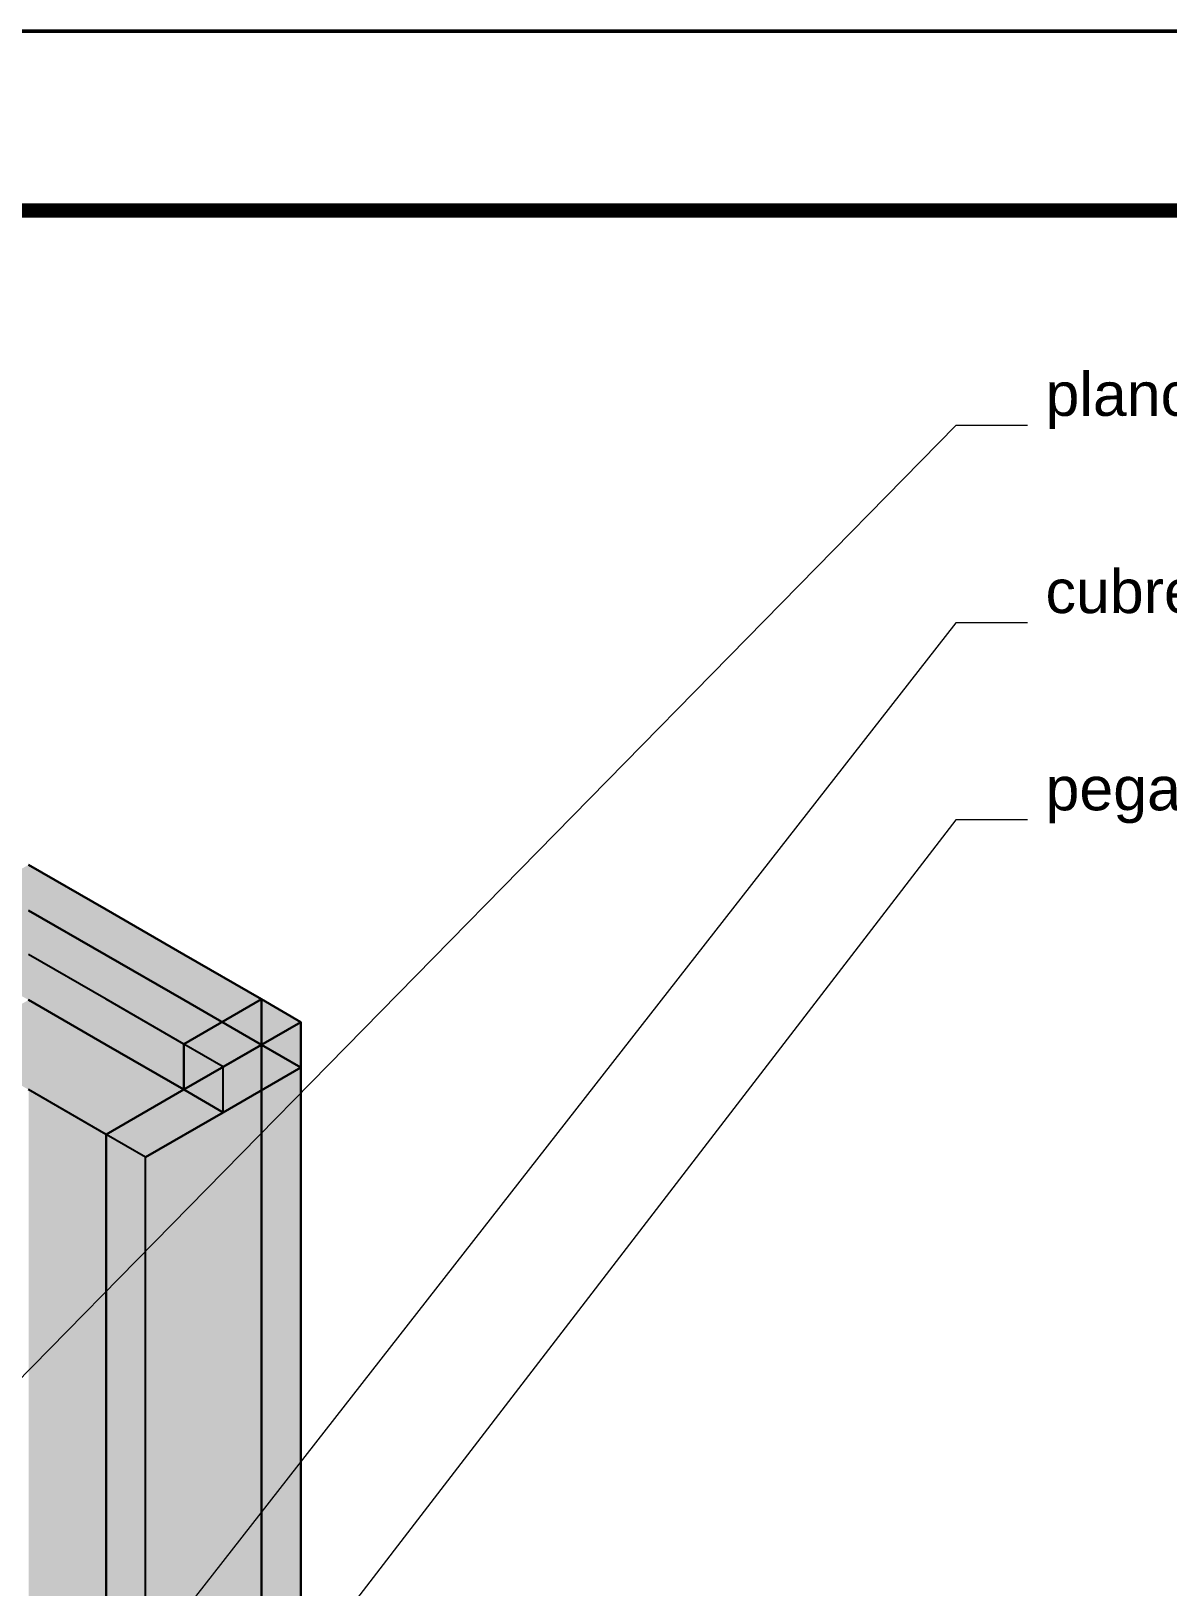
# Model space of a CAD drawing. Header units: metres. Extents: x 0 to 28.4, y 0 to 5.9.
# Drawn here: x 13.964 to 14.598, y 5.072 to 5.94 of the extents above; entities that cross this region are included whole.
import ezdxf

# ---------------------------------------------------------------- set-up
doc = ezdxf.new("R2010")
doc.units = ezdxf.units.M
doc.header["$LTSCALE"] = 0.25
doc.layers.add('ISO-ARISTAS', color=8, linetype='CONTINUOUS')
doc.layers.add('TEXTOS', color=7, linetype='CONTINUOUS')
doc.layers.add('ISO-CONCRETO-SUP', color=254, linetype='CONTINUOUS', true_color=0xe8e8e8)
doc.layers.add('LLAMADAS', color=30, linetype='CONTINUOUS', lineweight=18)
doc.layers.add('MARCO', color=7, linetype='CONTINUOUS', lineweight=50)
doc.styles.get("Standard").update_dxf_attribs({"font": 'arial.ttf'})

msp = doc.modelspace()

# ---------------------------------------------------------------- linework, layer by layer
at = {"layer": 'ISO-ARISTAS', "color": 250}
for p, q in [((14.00622, 5.45), (13.96292, 5.475)), ((13.96292, 5.475), (14.00622, 5.45)), ((14.00622, 5.4246), (13.96292, 5.4496)), ((13.96292, 5.4496), (14.00622, 5.4246)), ((13.96292, 5.4496), (14.00622, 5.4246)), ((13.96292, 5.4496), (14.00622, 5.4246)), ((14.04952, 5.425), (14.00622, 5.45)), ((14.00622, 5.45), (14.04952, 5.425)), ((14.00622, 5.4), (13.96292, 5.425)), ((14.00622, 5.4), (13.96292, 5.425)), ((14.04952, 5.3996), (14.00622, 5.4246)), ((14.00622, 5.4246), (14.04952, 5.3996)), ((14.00622, 5.4246), (14.04952, 5.3996)), ((14.00622, 5.4246), (14.04952, 5.3996)), ((14.09282, 5.4), (14.04952, 5.425)), ((14.04952, 5.425), (14.09282, 5.4)), ((14.00622, 5.3746), (13.96292, 5.3996)), ((13.96292, 5.3996), (14.00622, 5.3746)), ((14.04952, 5.375), (14.00622, 5.4)), ((14.04952, 5.375), (14.00622, 5.4)), ((14.09282, 5.4), (14.04952, 5.375)), ((14.04952, 5.375), (14.09282, 5.4)), ((14.04952, 5.375), (14.09282, 5.4)), ((14.04952, 5.375), (14.09282, 5.4)), ((14.09282, 5.3746), (14.04952, 5.3996)), ((14.04952, 5.3996), (14.09282, 5.3746)), ((14.04952, 5.3996), (14.09282, 5.3746)), ((14.04952, 5.3996), (14.09282, 5.3746)), ((14.09282, 5.3746), (14.09282, 5.4)), ((14.09282, 5.4), (14.09282, 5.3746)), ((14.11482, 5.3873), (14.09282, 5.4)), ((14.09282, 5.4), (14.09282, 5.3746)), ((14.09282, 5.4), (14.09282, 5.3746)), ((14.09282, 5.4), (14.11482, 5.3873)), ((14.07152, 5.3623), (14.11482, 5.3873)), ((14.11482, 5.3873), (14.07152, 5.3623)), ((14.11482, 5.3619), (14.11482, 5.3873)), ((14.11482, 5.3873), (14.11482, 5.3619)), ((14.04952, 5.3496), (14.00622, 5.3746)), ((14.00622, 5.3746), (14.04952, 5.3496)), ((14.04952, 5.3496), (14.04952, 5.375)), ((14.04952, 5.3496), (14.04952, 5.375)), ((14.04952, 5.3496), (14.04952, 5.375)), ((14.07152, 5.3623), (14.04952, 5.375)), ((14.07152, 5.3623), (14.04952, 5.375)), ((14.04952, 5.375), (14.04952, 5.3496)), ((14.09282, 5.3746), (14.04952, 5.3496)), ((14.09282, 5.3746), (14.04952, 5.3496)), ((14.04952, 5.3496), (14.09282, 5.3746)), ((14.09282, 5.3746), (14.04952, 5.3496)), ((14.04952, 5.3496), (14.09282, 5.3746)), ((14.04952, 5.3496), (14.09282, 5.3746)), ((14.04952, 5.3496), (14.09282, 5.3746)), ((14.09282, 5.3746), (14.04952, 5.3496)), ((14.09282, 5.32714), (14.09282, 5.3746)), ((14.09282, 5.3746), (14.09282, 5.32714)), ((14.11482, 5.3619), (14.09282, 5.3746)), ((14.09282, 5.3746), (14.09282, 5.32714)), ((14.09282, 5.3746), (14.09282, 5.32714)), ((14.09282, 5.3746), (14.11482, 5.3619)), ((14.09282, 5.3746), (14.11482, 5.3619)), ((14.09282, 5.3746), (14.11482, 5.3619)), ((14.07152, 5.3369), (14.07152, 5.3623)), ((14.07152, 5.3369), (14.07152, 5.3623)), ((14.07152, 5.3369), (14.11482, 5.3619)), ((14.11482, 5.3619), (14.07152, 5.3369)), ((14.11482, 5.3619), (14.07152, 5.3369)), ((14.11482, 5.3619), (14.07152, 5.3369)), ((14.11482, 5.31444), (14.11482, 5.3619)), ((14.11482, 5.3619), (14.11482, 5.31444)), ((14.00622, 5.3246), (13.96292, 5.3496)), ((14.00622, 5.3246), (13.96292, 5.3496)), ((14.04952, 5.3496), (14.00622, 5.3246)), ((14.00622, 5.3246), (14.04952, 5.3496)), ((14.00622, 5.3246), (14.04952, 5.3496)), ((14.00622, 5.3246), (14.04952, 5.3496)), ((14.07152, 5.3369), (14.04952, 5.3496)), ((14.04952, 5.3496), (14.07152, 5.3369)), ((14.02821, 5.3119), (14.07152, 5.3369)), ((14.07152, 5.3369), (14.02821, 5.3119)), ((14.00622, 5.27714), (14.00622, 5.3246)), ((14.00622, 5.27714), (14.00622, 5.3246)), ((14.00622, 5.27714), (14.00622, 5.3246)), ((14.02821, 5.3119), (14.00622, 5.3246)), ((14.02821, 5.3119), (14.00622, 5.3246)), ((14.00622, 5.3246), (14.00622, 5.27714)), ((14.09282, 5.27968), (14.09282, 5.32714)), ((14.09282, 5.32714), (14.09282, 5.27968)), ((14.09282, 5.32714), (14.09282, 5.27968)), ((14.09282, 5.32714), (14.09282, 5.27968)), ((14.02821, 5.26444), (14.02821, 5.3119)), ((14.02821, 5.26444), (14.02821, 5.3119)), ((14.11482, 5.26698), (14.11482, 5.31444)), ((14.11482, 5.31444), (14.11482, 5.26698)), ((14.00622, 5.22968), (14.00622, 5.27714)), ((14.00622, 5.22968), (14.00622, 5.27714)), ((14.00622, 5.22968), (14.00622, 5.27714)), ((14.00622, 5.27714), (14.00622, 5.22968)), ((14.09282, 5.23222), (14.09282, 5.27968)), ((14.09282, 5.27968), (14.09282, 5.23222)), ((14.09282, 5.27968), (14.09282, 5.23222)), ((14.09282, 5.27968), (14.09282, 5.23222)), ((14.02821, 5.21698), (14.02821, 5.26444)), ((14.02821, 5.21698), (14.02821, 5.26444)), ((14.11482, 5.21952), (14.11482, 5.26698)), ((14.11482, 5.26698), (14.11482, 5.21952)), ((14.00622, 5.18222), (14.00622, 5.22968)), ((14.00622, 5.18222), (14.00622, 5.22968)), ((14.00622, 5.18222), (14.00622, 5.22968)), ((14.00622, 5.22968), (14.00622, 5.18222)), ((14.09282, 5.18476), (14.09282, 5.23222)), ((14.09282, 5.23222), (14.09282, 5.18476)), ((14.09282, 5.23222), (14.09282, 5.18476)), ((14.09282, 5.23222), (14.09282, 5.18476)), ((14.02821, 5.16952), (14.02821, 5.21698)), ((14.02821, 5.16952), (14.02821, 5.21698)), ((14.11482, 5.17206), (14.11482, 5.21952)), ((14.11482, 5.21952), (14.11482, 5.17206)), ((14.00622, 5.13476), (14.00622, 5.18222)), ((14.00622, 5.13476), (14.00622, 5.18222)), ((14.00622, 5.13476), (14.00622, 5.18222)), ((14.00622, 5.18222), (14.00622, 5.13476)), ((14.09282, 5.1373), (14.09282, 5.18476)), ((14.09282, 5.18476), (14.09282, 5.1373)), ((14.09282, 5.18476), (14.09282, 5.1373)), ((14.09282, 5.18476), (14.09282, 5.1373)), ((14.11482, 5.1246), (14.11482, 5.17206)), ((14.11482, 5.17206), (14.11482, 5.1246)), ((14.02821, 5.12206), (14.02821, 5.16952)), ((14.02821, 5.12206), (14.02821, 5.16952)), ((14.09282, 5.08984), (14.09282, 5.1373)), ((14.09282, 5.1373), (14.09282, 5.08984)), ((14.09282, 5.1373), (14.09282, 5.08984)), ((14.09282, 5.1373), (14.09282, 5.08984)), ((14.00622, 5.0873), (14.00622, 5.13476)), ((14.00622, 5.0873), (14.00622, 5.13476)), ((14.00622, 5.0873), (14.00622, 5.13476)), ((14.00622, 5.13476), (14.00622, 5.0873)), ((14.02821, 5.0746), (14.02821, 5.12206)), ((14.02821, 5.0746), (14.02821, 5.12206)), ((14.11482, 5.07714), (14.11482, 5.1246)), ((14.11482, 5.1246), (14.11482, 5.07714)), ((14.00622, 5.03984), (14.00622, 5.0873)), ((14.00622, 5.03984), (14.00622, 5.0873)), ((14.00622, 5.03984), (14.00622, 5.0873)), ((14.00622, 5.0873), (14.00622, 5.03984)), ((14.09282, 5.04238), (14.09282, 5.08984)), ((14.09282, 5.08984), (14.09282, 5.04238)), ((14.09282, 5.08984), (14.09282, 5.04238)), ((14.09282, 5.08984), (14.09282, 5.04238)), ((14.11482, 5.02968), (14.11482, 5.07714)), ((14.11482, 5.07714), (14.11482, 5.02968)), ((14.02821, 5.02714), (14.02821, 5.0746)), ((14.02821, 5.02714), (14.02821, 5.0746))]:
    msp.add_line(p, q, dxfattribs=at)
at = {"layer": 'ISO-CONCRETO-SUP', "true_color": 0xb8b8b3}
for points in [[(13.96292, 5.475), (14.00622, 5.45), (13.91962, 5.45), (13.96292, 5.425)], [(13.96292, 5.4496), (14.00622, 5.4246), (13.91962, 5.4246), (13.96292, 5.3996)], [(13.96292, 5.4496), (14.00622, 5.4246), (13.91962, 5.4246), (13.96292, 5.3996)], [(14.00622, 5.45), (14.04952, 5.425), (13.96292, 5.425), (14.00622, 5.4)], [(14.00622, 5.4246), (14.04952, 5.3996), (13.96292, 5.3996), (14.00622, 5.3746)], [(14.00622, 5.4246), (14.04952, 5.3996), (13.96292, 5.3996), (14.00622, 5.3746)], [(14.04952, 5.425), (14.09282, 5.4), (14.00622, 5.4), (14.04952, 5.375)], [(13.96292, 5.3996), (14.00622, 5.3746), (13.91962, 5.3746), (13.96292, 5.3496)], [(14.04952, 5.3996), (14.09282, 5.3746), (14.00622, 5.3746), (14.04952, 5.3496)], [(14.04952, 5.3996), (14.09282, 5.3746), (14.00622, 5.3746), (14.04952, 5.3496)], [(14.00622, 5.3746), (14.04952, 5.3496), (13.96292, 5.3496), (14.00622, 5.3246)]]:
    msp.add_solid(points, dxfattribs=at)
at = {"layer": 'ISO-CONCRETO-SUP', "true_color": 0xa6a6a2}
for points in [[(13.96292, 5.4496), (14.00622, 5.4246), (13.96292, 5.475), (14.00622, 5.45)], [(13.96292, 5.40214), (14.00622, 5.37714), (13.96292, 5.4496), (14.00622, 5.4246)], [(14.00622, 5.4246), (14.04952, 5.3996), (14.00622, 5.45), (14.04952, 5.425)], [(13.96292, 5.3996), (14.00622, 5.3746), (13.96292, 5.425), (14.00622, 5.4)], [(14.00622, 5.37714), (14.04952, 5.35214), (14.00622, 5.4246), (14.04952, 5.3996)], [(14.04952, 5.3996), (14.09282, 5.3746), (14.04952, 5.425), (14.09282, 5.4)], [(13.96292, 5.35468), (14.00622, 5.32968), (13.96292, 5.40214), (14.00622, 5.37714)], [(14.00622, 5.3746), (14.04952, 5.3496), (14.00622, 5.4), (14.04952, 5.375)], [(14.04952, 5.35214), (14.09282, 5.32714), (14.04952, 5.3996), (14.09282, 5.3746)], [(14.00622, 5.32968), (14.04952, 5.30468), (14.00622, 5.37714), (14.04952, 5.35214)], [(13.96292, 5.30722), (14.00622, 5.28222), (13.96292, 5.35468), (14.00622, 5.32968)], [(13.96292, 5.30214), (14.00622, 5.27714), (13.96292, 5.3496), (14.00622, 5.3246)], [(14.04952, 5.30468), (14.09282, 5.27968), (14.04952, 5.35214), (14.09282, 5.32714)], [(14.00622, 5.28222), (14.04952, 5.25722), (14.00622, 5.32968), (14.04952, 5.30468)], [(13.96292, 5.25976), (14.00622, 5.23476), (13.96292, 5.30722), (14.00622, 5.28222)], [(13.96292, 5.25468), (14.00622, 5.22968), (13.96292, 5.30214), (14.00622, 5.27714)], [(14.04952, 5.25722), (14.09282, 5.23222), (14.04952, 5.30468), (14.09282, 5.27968)], [(14.00622, 5.23476), (14.04952, 5.20976), (14.00622, 5.28222), (14.04952, 5.25722)], [(13.96292, 5.2123), (14.00622, 5.1873), (13.96292, 5.25976), (14.00622, 5.23476)], [(13.96292, 5.20722), (14.00622, 5.18222), (13.96292, 5.25468), (14.00622, 5.22968)], [(14.04952, 5.20976), (14.09282, 5.18476), (14.04952, 5.25722), (14.09282, 5.23222)], [(14.00622, 5.1873), (14.04952, 5.1623), (14.00622, 5.23476), (14.04952, 5.20976)], [(13.96292, 5.16484), (14.00622, 5.13984), (13.96292, 5.2123), (14.00622, 5.1873)], [(13.96292, 5.15976), (14.00622, 5.13476), (13.96292, 5.20722), (14.00622, 5.18222)], [(14.04952, 5.1623), (14.09282, 5.1373), (14.04952, 5.20976), (14.09282, 5.18476)], [(14.00622, 5.13984), (14.04952, 5.11484), (14.00622, 5.1873), (14.04952, 5.1623)], [(13.96292, 5.11738), (14.00622, 5.09238), (13.96292, 5.16484), (14.00622, 5.13984)], [(13.96292, 5.1123), (14.00622, 5.0873), (13.96292, 5.15976), (14.00622, 5.13476)], [(14.04952, 5.11484), (14.09282, 5.08984), (14.04952, 5.1623), (14.09282, 5.1373)], [(14.00622, 5.09238), (14.04952, 5.06738), (14.00622, 5.13984), (14.04952, 5.11484)], [(13.96292, 5.06992), (14.00622, 5.04492), (13.96292, 5.11738), (14.00622, 5.09238)], [(13.96292, 5.06484), (14.00622, 5.03984), (13.96292, 5.1123), (14.00622, 5.0873)], [(14.04952, 5.06738), (14.09282, 5.04238), (14.04952, 5.11484), (14.09282, 5.08984)], [(14.00622, 5.04492), (14.04952, 5.01992), (14.00622, 5.09238), (14.04952, 5.06738)]]:
    msp.add_solid(points, dxfattribs=at)
at = {"layer": 'ISO-CONCRETO-SUP', "true_color": 0x949491}
for points in [[(14.09282, 5.3746), (14.04952, 5.3496), (14.09282, 5.4), (14.04952, 5.375)], [(14.09282, 5.32714), (14.04952, 5.30214), (14.09282, 5.3746), (14.04952, 5.3496)], [(14.04952, 5.30214), (14.00622, 5.27714), (14.04952, 5.3496), (14.00622, 5.3246)], [(14.09282, 5.27968), (14.04952, 5.25468), (14.09282, 5.32714), (14.04952, 5.30214)], [(14.04952, 5.25468), (14.00622, 5.22968), (14.04952, 5.30214), (14.00622, 5.27714)], [(14.09282, 5.23222), (14.04952, 5.20722), (14.09282, 5.27968), (14.04952, 5.25468)], [(14.04952, 5.20722), (14.00622, 5.18222), (14.04952, 5.25468), (14.00622, 5.22968)], [(14.09282, 5.18476), (14.04952, 5.15976), (14.09282, 5.23222), (14.04952, 5.20722)], [(14.04952, 5.15976), (14.00622, 5.13476), (14.04952, 5.20722), (14.00622, 5.18222)], [(14.09282, 5.1373), (14.04952, 5.1123), (14.09282, 5.18476), (14.04952, 5.15976)], [(14.04952, 5.1123), (14.00622, 5.0873), (14.04952, 5.15976), (14.00622, 5.13476)], [(14.09282, 5.08984), (14.04952, 5.06484), (14.09282, 5.1373), (14.04952, 5.1123)], [(14.04952, 5.06484), (14.00622, 5.03984), (14.04952, 5.1123), (14.00622, 5.0873)], [(14.09282, 5.04238), (14.04952, 5.01738), (14.09282, 5.08984), (14.04952, 5.06484)]]:
    msp.add_solid(points, dxfattribs=at)
at = {"layer": 'ISO-CONCRETO-SUP', "true_color": 0xb2b2ac}
for points in [[(14.09282, 5.3746), (14.04952, 5.3496), (14.09282, 5.4), (14.04952, 5.375)], [(14.11482, 5.3619), (14.07152, 5.3369), (14.11482, 5.3873), (14.07152, 5.3623)], [(14.09282, 5.32714), (14.04952, 5.30214), (14.09282, 5.3746), (14.04952, 5.3496)], [(14.11482, 5.31444), (14.07152, 5.28944), (14.11482, 5.3619), (14.07152, 5.3369)], [(14.04952, 5.30214), (14.00622, 5.27714), (14.04952, 5.3496), (14.00622, 5.3246)], [(14.07152, 5.28944), (14.02821, 5.26444), (14.07152, 5.3369), (14.02821, 5.3119)], [(14.09282, 5.27968), (14.04952, 5.25468), (14.09282, 5.32714), (14.04952, 5.30214)], [(14.11482, 5.26698), (14.07152, 5.24198), (14.11482, 5.31444), (14.07152, 5.28944)], [(14.04952, 5.25468), (14.00622, 5.22968), (14.04952, 5.30214), (14.00622, 5.27714)], [(14.07152, 5.24198), (14.02821, 5.21698), (14.07152, 5.28944), (14.02821, 5.26444)], [(14.09282, 5.23222), (14.04952, 5.20722), (14.09282, 5.27968), (14.04952, 5.25468)], [(14.11482, 5.21952), (14.07152, 5.19452), (14.11482, 5.26698), (14.07152, 5.24198)], [(14.04952, 5.20722), (14.00622, 5.18222), (14.04952, 5.25468), (14.00622, 5.22968)], [(14.07152, 5.19452), (14.02821, 5.16952), (14.07152, 5.24198), (14.02821, 5.21698)], [(14.09282, 5.18476), (14.04952, 5.15976), (14.09282, 5.23222), (14.04952, 5.20722)], [(14.11482, 5.17206), (14.07152, 5.14706), (14.11482, 5.21952), (14.07152, 5.19452)], [(14.04952, 5.15976), (14.00622, 5.13476), (14.04952, 5.20722), (14.00622, 5.18222)], [(14.07152, 5.14706), (14.02821, 5.12206), (14.07152, 5.19452), (14.02821, 5.16952)], [(14.09282, 5.1373), (14.04952, 5.1123), (14.09282, 5.18476), (14.04952, 5.15976)], [(14.11482, 5.1246), (14.07152, 5.0996), (14.11482, 5.17206), (14.07152, 5.14706)], [(14.04952, 5.1123), (14.00622, 5.0873), (14.04952, 5.15976), (14.00622, 5.13476)], [(14.07152, 5.0996), (14.02821, 5.0746), (14.07152, 5.14706), (14.02821, 5.12206)], [(14.09282, 5.08984), (14.04952, 5.06484), (14.09282, 5.1373), (14.04952, 5.1123)], [(14.11482, 5.07714), (14.07152, 5.05214), (14.11482, 5.1246), (14.07152, 5.0996)], [(14.04952, 5.06484), (14.00622, 5.03984), (14.04952, 5.1123), (14.00622, 5.0873)], [(14.07152, 5.05214), (14.02821, 5.02714), (14.07152, 5.0996), (14.02821, 5.0746)], [(14.09282, 5.04238), (14.04952, 5.01738), (14.09282, 5.08984), (14.04952, 5.06484)], [(14.11482, 5.02968), (14.07152, 5.00468), (14.11482, 5.07714), (14.07152, 5.05214)]]:
    msp.add_solid(points, dxfattribs=at)
at = {"layer": 'ISO-CONCRETO-SUP', "true_color": 0xddddd5}
for points in [[(14.09282, 5.4), (14.11482, 5.3873), (14.04952, 5.375), (14.07152, 5.3623)], [(14.09282, 5.3746), (14.11482, 5.3619), (14.04952, 5.3496), (14.07152, 5.3369)], [(14.09282, 5.3746), (14.11482, 5.3619), (14.04952, 5.3496), (14.07152, 5.3369)], [(14.04952, 5.3496), (14.07152, 5.3369), (14.00622, 5.3246), (14.02821, 5.3119)]]:
    msp.add_solid(points, dxfattribs=at)
at = {"layer": 'ISO-CONCRETO-SUP', "true_color": 0xc7c7c0}
for points in [[(14.09282, 5.3746), (14.11482, 5.3619), (14.09282, 5.4), (14.11482, 5.3873)], [(14.04952, 5.3496), (14.07152, 5.3369), (14.04952, 5.375), (14.07152, 5.3623)], [(14.09282, 5.32714), (14.11482, 5.31444), (14.09282, 5.3746), (14.11482, 5.3619)], [(14.00622, 5.27714), (14.02821, 5.26444), (14.00622, 5.3246), (14.02821, 5.3119)], [(14.09282, 5.27968), (14.11482, 5.26698), (14.09282, 5.32714), (14.11482, 5.31444)], [(14.00622, 5.22968), (14.02821, 5.21698), (14.00622, 5.27714), (14.02821, 5.26444)], [(14.09282, 5.23222), (14.11482, 5.21952), (14.09282, 5.27968), (14.11482, 5.26698)], [(14.00622, 5.18222), (14.02821, 5.16952), (14.00622, 5.22968), (14.02821, 5.21698)], [(14.09282, 5.18476), (14.11482, 5.17206), (14.09282, 5.23222), (14.11482, 5.21952)], [(14.00622, 5.13476), (14.02821, 5.12206), (14.00622, 5.18222), (14.02821, 5.16952)], [(14.09282, 5.1373), (14.11482, 5.1246), (14.09282, 5.18476), (14.11482, 5.17206)], [(14.09282, 5.08984), (14.11482, 5.07714), (14.09282, 5.1373), (14.11482, 5.1246)], [(14.00622, 5.0873), (14.02821, 5.0746), (14.00622, 5.13476), (14.02821, 5.12206)], [(14.00622, 5.03984), (14.02821, 5.02714), (14.00622, 5.0873), (14.02821, 5.0746)], [(14.09282, 5.04238), (14.11482, 5.02968), (14.09282, 5.08984), (14.11482, 5.07714)]]:
    msp.add_solid(points, dxfattribs=at)
at = {"layer": 'LLAMADAS'}
for p, q in [((14.48, 5.72), (13.6385, 4.8623)), ((14.52, 5.72), (14.48, 5.72)), ((14.48, 5.61), (13.6385, 4.5323)), ((14.52, 5.61), (14.48, 5.61)), ((14.48, 5.5), (13.85501, 4.6873)), ((14.52, 5.5), (14.48, 5.5))]:
    msp.add_line(p, q, dxfattribs=at)
at = {"layer": 'MARCO'}
msp.add_lwpolyline([(10, 0), (18.41, 0), (18.41, 5.94), (10, 5.94)], close=True, dxfattribs=at)
at = {"layer": 'MARCO', "const_width": 0.008}
msp.add_lwpolyline([(10.25, 0.1), (18.31, 0.1), (18.31, 5.84), (10.25, 5.84)], close=True, dxfattribs=at)

# ---------------------------------------------------------------- texts
at = {"layer": 'TEXTOS'}
for s, p in [('plancha de tecnopor 1" cortada en U: 2 muros + fondo', (14.53, 5.7254)), ('cubre tambien la losa de fondo', (14.53, 5.6154)), ('pegada a la cara del pano 1, a ras del borde y del rebaje', (14.53, 5.5054))]:
    msp.add_text(s, height=0.0243, dxfattribs=at).set_placement(p)

doc.saveas('drawing.dxf')
